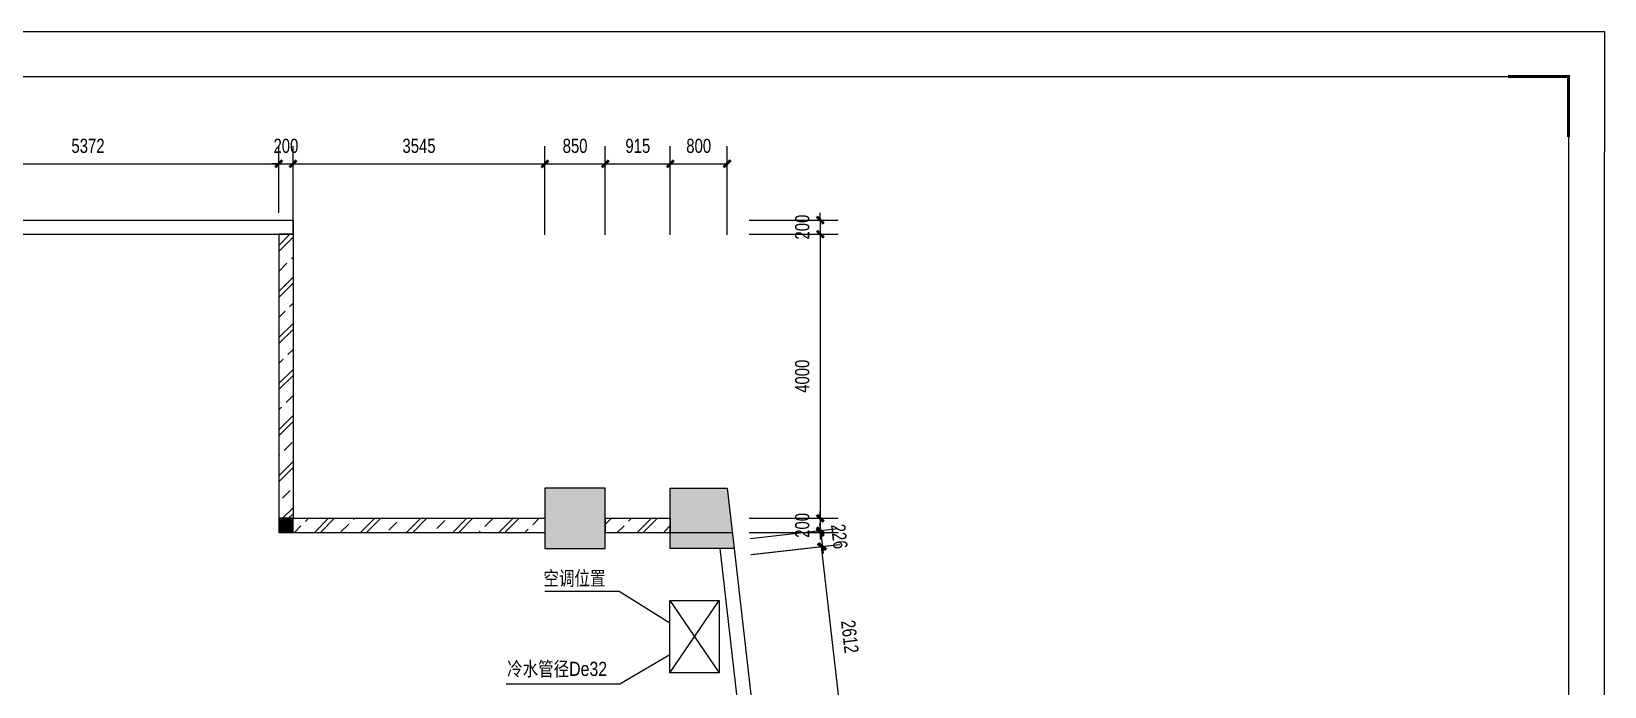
# Model space of a CAD drawing. Extents: x 150050 to 185690, y 37003 to 62205.
# Drawn here: x 163549 to 185690, y 52980 to 62205 of the extents above; entities that cross this region are included whole.
import ezdxf
from ezdxf.enums import TextEntityAlignment as Align

# ---------------------------------------------------------------- set-up
doc = ezdxf.new("R2010")
doc.units = 0
doc.header["$LTSCALE"] = 1000
doc.layers.get('Defpoints').update_dxf_attribs({"color": 212})
for name, color, linetype in [('0-土建-DOTE', 251, 'Continuous'), ('0-土建-墙体', 7, 'Continuous'), ('DIM TEXT', 7, 'Continuous'), ('J-COLUMN-砼柱', 7, 'Continuous'), ('J-WALL墙', 7, 'Continuous'), ('PUB_HATCH', 8, 'Continuous'), ('新增油烟管井2014-08-06', 2, 'Continuous')]:
    doc.layers.add(name, color=color, linetype=linetype)
doc.styles.get("Standard").update_dxf_attribs({"font": 'arial.ttf', "width": 0.75})
doc.dimstyles.get("Standard").update_dxf_attribs({"dimscale": 100, "dimtxt": 2, "dimasz": 1, "dimexe": 2.5, "dimexo": 3, "dimgap": 1.5, "dimtad": 1, "dimdec": 0, "dimzin": 0, "dimdsep": 46, "dimtxsty": 'Standard', "dimblk": 'ARCHTICK', "dimcen": 0.09, "dimclrd": 3, "dimclre": 3, "dimclrt": 7, "dimadec": 0, "dimazin": 0, "dimtfac": 1, "dimtdec": 0, "dimtix": 1, "dimtmove": 2, "dimatfit": 3, "dimfxl": 0, "dimtolj": 1, "dimtzin": 0, "dimarcsym": 0})
pattern_1 = [(45, (82.5, 0), (-324.562, 324.562), []), (45, (167.35, 0), (-324.562, 324.562), []), (45, (449.5, 0), (-324.562, 324.562), [157.5, -90])]

# ---------------------------------------------------------------- blocks, each defined once
blk = doc.blocks.new('_FZH')
blk.add_lwpolyline([(-0.5, -0.5), (0.5, -0.5), (0.5, 0.5), (-0.5, 0.5)], close=True)
at = {"layer": 'PUB_HATCH'}
blk.add_solid([(-0.5, -0.5), (0.5, -0.5), (-0.5, 0.5), (0.5, 0.5)], dxfattribs=at)
blk = doc.blocks.new('_ArchTick')
at = {"color": 0, "linetype": 'ByBlock', "const_width": 0.4}
blk.add_lwpolyline([(-0.5, -0.5), (0.5, 0.5)], dxfattribs=at)
blk = doc.blocks.new('*D60')
at = {"layer": 'Defpoints', "color": 0, "transparency": 16777216}
for p in [(167030, 60341), (161658, 59350), (167030, 59350)]:
    blk.add_point(p, dxfattribs=at)
at = {"layer": '新增油烟管井2014-08-06', "color": 3, "lineweight": -2, "transparency": 16777216}
for p, q in [((161658, 59650), (161658, 60591)), ((167030, 59650), (167030, 60591)), ((161658, 60341), (167030, 60341))]:
    blk.add_line(p, q, dxfattribs=at)
at = {"layer": '新增油烟管井2014-08-06', "color": 3, "lineweight": -2, "transparency": 16777216, "xscale": 100, "yscale": 100, "zscale": 100, "rotation": 180}
blk.add_blockref('_ArchTick', (161658, 60341), dxfattribs=at)
at = {"layer": '新增油烟管井2014-08-06', "color": 3, "lineweight": -2, "transparency": 16777216, "xscale": 100, "yscale": 100, "zscale": 100}
blk.add_blockref('_ArchTick', (167030, 60341), dxfattribs=at)
at = {"layer": '新增油烟管井2014-08-06', "color": 7, "transparency": 16777216, "insert": (164344, 60593), "char_height": 200, "attachment_point": 5}
blk.add_mtext('\\A1;5372', dxfattribs=at)
blk = doc.blocks.new('*D61')
at = {"layer": 'Defpoints', "color": 0, "transparency": 16777216}
for p in [(167230, 60341), (167030, 59350), (167230, 59350)]:
    blk.add_point(p, dxfattribs=at)
at = {"layer": '新增油烟管井2014-08-06', "color": 3, "lineweight": -2, "transparency": 16777216}
for p, q in [((167030, 59650), (167030, 60591)), ((167230, 59650), (167230, 60591)), ((167030, 60341), (166930, 60341)), ((167030, 60341), (167230, 60341)), ((167230, 60341), (167330, 60341))]:
    blk.add_line(p, q, dxfattribs=at)
at = {"layer": '新增油烟管井2014-08-06', "color": 3, "lineweight": -2, "transparency": 16777216, "xscale": 100, "yscale": 100, "zscale": 100}
blk.add_blockref('_ArchTick', (167030, 60341), dxfattribs=at)
at = {"layer": '新增油烟管井2014-08-06', "color": 3, "lineweight": -2, "transparency": 16777216, "xscale": 100, "yscale": 100, "zscale": 100, "rotation": 180}
blk.add_blockref('_ArchTick', (167230, 60341), dxfattribs=at)
at = {"layer": '新增油烟管井2014-08-06', "color": 7, "transparency": 16777216, "insert": (167130, 60593), "char_height": 200, "attachment_point": 5}
blk.add_mtext('\\A1;200', dxfattribs=at)
blk = doc.blocks.new('*D62')
at = {"layer": 'Defpoints', "color": 0, "transparency": 16777216}
for p in [(163958, 59550), (163958, 59350), (174651, 59350)]:
    blk.add_point(p, dxfattribs=at)
at = {"layer": '新增油烟管井2014-08-06', "color": 3, "lineweight": -2, "transparency": 16777216}
for p, q in [((174651, 59550), (174651, 59650)), ((173651, 59550), (174901, 59550)), ((173651, 59350), (174901, 59350)), ((174651, 59550), (174651, 59350)), ((174651, 59350), (174651, 59250))]:
    blk.add_line(p, q, dxfattribs=at)
at = {"layer": '新增油烟管井2014-08-06', "color": 3, "lineweight": -2, "transparency": 16777216, "xscale": 100, "yscale": 100, "zscale": 100}
for p, rotation in [((174651, 59550), 270), ((174651, 59350), 90)]:
    blk.add_blockref('_ArchTick', p, dxfattribs=dict(at, rotation=rotation))
at = {"layer": '新增油烟管井2014-08-06', "color": 7, "transparency": 16777216, "insert": (174398, 59450), "char_height": 200, "attachment_point": 5, "rotation": 90}
blk.add_mtext('\\A1;200', dxfattribs=at)
blk = doc.blocks.new('*D63')
at = {"layer": 'Defpoints', "color": 0, "transparency": 16777216}
for p in [(163958, 59350), (163958, 55350), (174651, 55350)]:
    blk.add_point(p, dxfattribs=at)
at = {"layer": '新增油烟管井2014-08-06', "color": 3, "lineweight": -2, "transparency": 16777216}
for p, q in [((173651, 59350), (174901, 59350)), ((174651, 59350), (174651, 55350)), ((173651, 55350), (174901, 55350))]:
    blk.add_line(p, q, dxfattribs=at)
at = {"layer": '新增油烟管井2014-08-06', "color": 3, "lineweight": -2, "transparency": 16777216, "xscale": 100, "yscale": 100, "zscale": 100}
for p, rotation in [((174651, 59350), 90), ((174651, 55350), 270)]:
    blk.add_blockref('_ArchTick', p, dxfattribs=dict(at, rotation=rotation))
at = {"layer": '新增油烟管井2014-08-06', "color": 7, "transparency": 16777216, "insert": (174398, 57350), "char_height": 200, "attachment_point": 5, "rotation": 90}
blk.add_mtext('\\A1;4000', dxfattribs=at)
blk = doc.blocks.new('*D64')
at = {"layer": 'Defpoints', "color": 0, "transparency": 16777216}
for p in [(163758, 55350), (163758, 55150), (174651, 55150)]:
    blk.add_point(p, dxfattribs=at)
at = {"layer": '新增油烟管井2014-08-06', "color": 3, "lineweight": -2, "transparency": 16777216}
for p, q in [((174651, 55350), (174651, 55450)), ((173651, 55350), (174901, 55350)), ((173651, 55150), (174901, 55150)), ((174651, 55350), (174651, 55150)), ((174651, 55150), (174651, 55050))]:
    blk.add_line(p, q, dxfattribs=at)
at = {"layer": '新增油烟管井2014-08-06', "color": 3, "lineweight": -2, "transparency": 16777216, "xscale": 100, "yscale": 100, "zscale": 100}
for p, rotation in [((174651, 55350), 270), ((174651, 55150), 90)]:
    blk.add_blockref('_ArchTick', p, dxfattribs=dict(at, rotation=rotation))
at = {"layer": '新增油烟管井2014-08-06', "color": 7, "transparency": 16777216, "insert": (174398, 55250), "char_height": 200, "attachment_point": 5, "rotation": 90}
blk.add_mtext('\\A1;200', dxfattribs=at)
blk = doc.blocks.new('*D65')
at = {"layer": 'Defpoints', "color": 0, "transparency": 16777216}
for p in [(174681, 54953), (172257, 54903), (172282, 54678)]:
    blk.add_point(p, dxfattribs=at)
at = {"layer": '新增油烟管井2014-08-06', "color": 3, "lineweight": -2, "transparency": 16777216}
for p, q in [((173662, 55064), (174904, 55206)), ((174655, 55178), (174644, 55277)), ((174655, 55178), (174681, 54953)), ((173687, 54839), (174929, 54981)), ((174681, 54953), (174692, 54853))]:
    blk.add_line(p, q, dxfattribs=at)
at = {"layer": '新增油烟管井2014-08-06', "color": 3, "lineweight": -2, "transparency": 16777216, "xscale": 100, "yscale": 100, "zscale": 100}
for p, rotation in [((174655, 55178), 276.5221822346805), ((174681, 54953), 96.52218223468056)]:
    blk.add_blockref('_ArchTick', p, dxfattribs=dict(at, rotation=rotation))
at = {"layer": '新增油烟管井2014-08-06', "color": 7, "transparency": 16777216, "insert": (174919, 55094), "char_height": 200, "attachment_point": 5, "rotation": 276.5222}
blk.add_mtext('\\A1;226', dxfattribs=at)
blk = doc.blocks.new('*D67')
at = {"layer": 'Defpoints', "color": 0, "transparency": 16777216}
for p in [(174668, 54951), (172282, 54678), (172579, 52083)]:
    blk.add_point(p, dxfattribs=at)
at = {"layer": '新增油烟管井2014-08-06', "color": 3, "lineweight": -2, "transparency": 16777216}
for p, q in [((173675, 54838), (174917, 54980)), ((174965, 52356), (174668, 54951)), ((173971, 52242), (175213, 52384))]:
    blk.add_line(p, q, dxfattribs=at)
at = {"layer": '新增油烟管井2014-08-06', "color": 3, "lineweight": -2, "transparency": 16777216, "xscale": 100, "yscale": 100, "zscale": 100}
for p, rotation in [((174668, 54951), 96.52218224098287), ((174965, 52356), 276.5221822409829)]:
    blk.add_blockref('_ArchTick', p, dxfattribs=dict(at, rotation=rotation))
at = {"layer": '新增油烟管井2014-08-06', "color": 7, "transparency": 16777216, "insert": (175067, 53682), "char_height": 200, "attachment_point": 5, "rotation": 276.5222}
blk.add_mtext('\\A1;2612', dxfattribs=at)
blk = doc.blocks.new('*D72')
at = {"layer": 'Defpoints', "color": 0, "transparency": 16777216}
for p in [(170775, 60341), (167230, 55350), (170775, 55350)]:
    blk.add_point(p, dxfattribs=at)
at = {"layer": '新增油烟管井2014-08-06', "color": 3, "lineweight": -2, "transparency": 16777216}
for p, q in [((167230, 59341), (167230, 60591)), ((170775, 59341), (170775, 60591)), ((167230, 60341), (170775, 60341))]:
    blk.add_line(p, q, dxfattribs=at)
at = {"layer": '新增油烟管井2014-08-06', "color": 3, "lineweight": -2, "transparency": 16777216, "xscale": 100, "yscale": 100, "zscale": 100, "rotation": 180}
blk.add_blockref('_ArchTick', (167230, 60341), dxfattribs=at)
at = {"layer": '新增油烟管井2014-08-06', "color": 3, "lineweight": -2, "transparency": 16777216, "xscale": 100, "yscale": 100, "zscale": 100}
blk.add_blockref('_ArchTick', (170775, 60341), dxfattribs=at)
at = {"layer": '新增油烟管井2014-08-06', "color": 7, "transparency": 16777216, "insert": (169003, 60593), "char_height": 200, "attachment_point": 5}
blk.add_mtext('\\A1;3545', dxfattribs=at)
blk = doc.blocks.new('*D73')
at = {"layer": 'Defpoints', "color": 0, "transparency": 16777216}
for p in [(171625, 60341), (170775, 55775), (171625, 55775)]:
    blk.add_point(p, dxfattribs=at)
at = {"layer": '新增油烟管井2014-08-06', "color": 3, "lineweight": -2, "transparency": 16777216}
for p, q in [((170775, 59341), (170775, 60591)), ((171625, 59341), (171625, 60591)), ((170775, 60341), (171625, 60341))]:
    blk.add_line(p, q, dxfattribs=at)
at = {"layer": '新增油烟管井2014-08-06', "color": 3, "lineweight": -2, "transparency": 16777216, "xscale": 100, "yscale": 100, "zscale": 100, "rotation": 180}
blk.add_blockref('_ArchTick', (170775, 60341), dxfattribs=at)
at = {"layer": '新增油烟管井2014-08-06', "color": 3, "lineweight": -2, "transparency": 16777216, "xscale": 100, "yscale": 100, "zscale": 100}
blk.add_blockref('_ArchTick', (171625, 60341), dxfattribs=at)
at = {"layer": '新增油烟管井2014-08-06', "color": 7, "transparency": 16777216, "insert": (171200, 60593), "char_height": 200, "attachment_point": 5}
blk.add_mtext('\\A1;850', dxfattribs=at)
blk = doc.blocks.new('*D74')
at = {"layer": 'Defpoints', "color": 0, "transparency": 16777216}
for p in [(172540, 60341), (171625, 55775), (172540, 55775)]:
    blk.add_point(p, dxfattribs=at)
at = {"layer": '新增油烟管井2014-08-06', "color": 3, "lineweight": -2, "transparency": 16777216}
for p, q in [((171625, 59341), (171625, 60591)), ((172540, 59341), (172540, 60591)), ((171625, 60341), (172540, 60341))]:
    blk.add_line(p, q, dxfattribs=at)
at = {"layer": '新增油烟管井2014-08-06', "color": 3, "lineweight": -2, "transparency": 16777216, "xscale": 100, "yscale": 100, "zscale": 100, "rotation": 180}
blk.add_blockref('_ArchTick', (171625, 60341), dxfattribs=at)
at = {"layer": '新增油烟管井2014-08-06', "color": 3, "lineweight": -2, "transparency": 16777216, "xscale": 100, "yscale": 100, "zscale": 100}
blk.add_blockref('_ArchTick', (172540, 60341), dxfattribs=at)
at = {"layer": '新增油烟管井2014-08-06', "color": 7, "transparency": 16777216, "insert": (172083, 60593), "char_height": 200, "attachment_point": 5}
blk.add_mtext('\\A1;915', dxfattribs=at)
blk = doc.blocks.new('*D75')
at = {"layer": 'Defpoints', "color": 0, "transparency": 16777216}
for p in [(173340, 60341), (172540, 55775), (173340, 55775)]:
    blk.add_point(p, dxfattribs=at)
at = {"layer": '新增油烟管井2014-08-06', "color": 3, "lineweight": -2, "transparency": 16777216}
for p, q in [((172540, 59341), (172540, 60591)), ((173340, 59341), (173340, 60591)), ((172540, 60341), (173340, 60341))]:
    blk.add_line(p, q, dxfattribs=at)
at = {"layer": '新增油烟管井2014-08-06', "color": 3, "lineweight": -2, "transparency": 16777216, "xscale": 100, "yscale": 100, "zscale": 100, "rotation": 180}
blk.add_blockref('_ArchTick', (172540, 60341), dxfattribs=at)
at = {"layer": '新增油烟管井2014-08-06', "color": 3, "lineweight": -2, "transparency": 16777216, "xscale": 100, "yscale": 100, "zscale": 100}
blk.add_blockref('_ArchTick', (173340, 60341), dxfattribs=at)
at = {"layer": '新增油烟管井2014-08-06', "color": 7, "transparency": 16777216, "insert": (172940, 60593), "char_height": 200, "attachment_point": 5}
blk.add_mtext('\\A1;800', dxfattribs=at)
blk = doc.blocks.new('*D88')
at = {"layer": 'Defpoints', "color": 0, "transparency": 16777216}
for p in [(163365, 54830), (164004, 53148), (161555, 52217)]:
    blk.add_point(p, dxfattribs=at)
at = {"layer": '新增油烟管井2014-08-06', "color": 3, "lineweight": -2, "transparency": 16777216}
for p, q in [((161850, 54255), (160682, 53811)), ((160915, 53900), (161555, 52217)), ((162489, 52572), (161321, 52128))]:
    blk.add_line(p, q, dxfattribs=at)
at = {"layer": '新增油烟管井2014-08-06', "color": 3, "lineweight": -2, "transparency": 16777216, "xscale": 100, "yscale": 100, "zscale": 100}
for p, rotation in [((160915, 53900), 110.8034165412015), ((161555, 52217), 290.8034165412016)]:
    blk.add_blockref('_ArchTick', p, dxfattribs=dict(at, rotation=rotation))
at = {"layer": '新增油烟管井2014-08-06', "color": 7, "transparency": 16777216, "insert": (161471, 53148), "char_height": 200, "attachment_point": 5, "rotation": 290.8034}
blk.add_mtext('\\A1;1800', dxfattribs=at)
blk = doc.blocks.new('A$C7da7ab5e')
for points in [[(-36288, 1728), (-36288, 25661), (-1728, 25661)], [(-1728, 25661), (0, 25661), (0, 23933)], [(-1728, 0), (0, 0), (0, 23933)]]:
    blk.add_lwpolyline(points)
at = {"const_width": 43.2}
blk.add_lwpolyline([(-518, 24149), (-518, 25013), (-1382, 25013)], dxfattribs=at)
blk.add_lwpolyline([(-35770, 25013), (-518, 25013), (-518, 648), (-35770, 648)], close=True)
for tag, p in [('/', (-26089, 2972)), ('2020-9-15', (-25250, 2204))]:
    blk.add_attdef(tag, text='', height=207).set_placement(p, align=Align.RIGHT)
for tag, p, height in [('3-78B', (-24405, 2569), 259), ('3F-78B铺位', (-35161, 1489), 500), ('平面图', (-25403, 1413), 207)]:
    blk.add_attdef(tag, p, '', height=height)

msp = doc.modelspace()

# ---------------------------------------------------------------- hatches: boundary and pattern name
for points in [[(170775, 54925), (171625, 54925), (171625, 55775), (170775, 55775)], [(173340.3, 55775), (172540.3, 55775), (172540.3, 54925), (173437.5, 54925)]]:
    msp.add_hatch(color=256).paths.add_polyline_path(points)
at = {"layer": 'PUB_HATCH'}
h = msp.add_hatch(dxfattribs=at)
h.set_pattern_fill('耐火砖', color=256, scale=150, style=0)
h.set_pattern_definition(pattern_1)
h.paths.add_polyline_path([(167030.3, 55350), (167230.3, 55350), (167230.3, 59350), (167030.3, 59350)])
h = msp.add_hatch(dxfattribs=at)
h.set_pattern_fill('耐火砖', color=256, scale=150, style=0)
h.set_pattern_definition(pattern_1)
h.paths.add_polyline_path([(167230.3, 55350), (167230.3, 55150), (170775, 55150), (170775, 55350)])
h = msp.add_hatch(dxfattribs=at)
h.set_pattern_fill('耐火砖', color=256, scale=150, style=0)
h.set_pattern_definition(pattern_1)
h.paths.add_polyline_path([(171625, 55150), (172540.3, 55150), (172540.3, 55350), (171625, 55350)])

# ---------------------------------------------------------------- linework, layer by layer
at = {"color": 3}
msp.add_line((171822.7, 54318.1), (170776.3, 54318.1), dxfattribs=at)
for points in [[(170775, 54925), (171625, 54925), (171625, 55775), (170775, 55775)], [(172540.3, 55775), (173340.3, 55775), (173437.5, 54925), (172540.3, 54925)]]:
    msp.add_lwpolyline(points, close=True)
at = {"layer": '0-土建-DOTE'}
msp.add_arc((178603.4, 59657.2), 17047.8, 181.0324, 241.85604, dxfattribs=at)
at = {"layer": '0-土建-墙体'}
for p, q in [((161458.4, 59350), (167230.3, 59350)), ((162550, 59550), (167230.3, 59550)), ((173236.2, 54925), (173535.5, 52306.8)), ((173437.5, 54925), (173734.2, 52329.4))]:
    msp.add_line(p, q, dxfattribs=at)
at = {"layer": 'J-WALL墙'}
for p, q in [((167030.3, 59350), (167030.3, 55350)), ((167230.3, 59350), (167030.3, 59350)), ((167230.3, 59550), (167230.3, 55350)), ((167230.3, 55350), (170775, 55350)), ((167230.3, 55150), (170775, 55150)), ((170775, 55350), (170775, 55150)), ((171625, 55350), (172540.3, 55350)), ((171625, 55350), (171625, 55150)), ((171625, 55150), (173411.8, 55150)), ((172540.3, 55350), (172540.3, 55150))]:
    msp.add_line(p, q, dxfattribs=at)
at = {"layer": '新增油烟管井2014-08-06', "color": 3}
for p, q in [((172532.5, 53871.7), (171822.7, 54318.1)), ((171829.9, 53020.9), (172532.5, 53430.6)), ((170228.4, 53020.9), (171829.9, 53020.9))]:
    msp.add_line(p, q, dxfattribs=at)
at = {"layer": '新增油烟管井2014-08-06', "color": 5}
for p, q in [((172532.5, 54192.3), (173228.8, 53174.4)), ((172532.5, 53174.4), (173228.8, 54192.3))]:
    msp.add_line(p, q, dxfattribs=at)
msp.add_lwpolyline([(172532.5, 54192.3), (173228.8, 54192.3), (173228.8, 53174.4), (172532.5, 53174.4)], close=True, dxfattribs=at)

# ---------------------------------------------------------------- block references
at = {"xscale": 0.9821428571428571, "yscale": 0.9821428571428571, "zscale": 0.9821428571428571}
msp.add_blockref('A$C7da7ab5e', (185689.6, 37002.6), dxfattribs=at)
at = {"layer": 'J-COLUMN-砼柱', "xscale": 200.0015332003823, "yscale": 200.001442564826, "zscale": 200.001442564826}
msp.add_blockref('_FZH', (167130.3, 55250), dxfattribs=at)

# ---------------------------------------------------------------- texts
at = {"layer": 'DIM TEXT', "width": 0.8}
for s, p in [('空调位置', (170754.7, 54404)), ('冷水管径De32', (170243.5, 53129.1))]:
    msp.add_text(s, height=200, dxfattribs=at).set_placement(p)

# ---------------------------------------------------------------- dimensions: what is measured, and where the dimension line sits
at = {"layer": '新增油烟管井2014-08-06', "color": 5}
for p1, p2, distance, picture, middle in [((161658.4, 59350), (167030.3, 59350), 990.7, '*D60', (164344.3, 60592.8)), ((167030.3, 59350), (167230.3, 59350), 990.7, '*D61', (167130.3, 60592.8)), ((167230.3, 55350), (170775, 55350), 4990.7, '*D72', (169002.6, 60592.8)), ((170775, 55775), (171625, 55775), 4565.7, '*D73', (171200, 60592.8)), ((171625, 55775), (172540.3, 55775), 4565.7, '*D74', (172082.7, 60592.8)), ((172540.3, 55775), (173340.3, 55775), 4565.7, '*D75', (172940.3, 60592.8)), ((163957.6, 59550), (163957.6, 59350), 10692.9, '*D62', (174398.4, 59450)), ((163957.6, 59350), (163957.6, 55350), 10692.9, '*D63', (174398.4, 57350)), ((163757.6, 55350), (163757.6, 55150), 10892.9, '*D64', (174398.4, 55250)), ((172256.6, 54903.4), (172282.3, 54678.4), 2414.3, '*D65', (174918.6, 55093.8)), ((172579.0275, 52082.8344), (172282.2819, 54678.4028), -2401.532, '*D67', (175067.1268, 53682.0406)), ((163364.5, 54830.2), (164003.8, 53147.5), -2620, '*D88', (161470.6, 53147.9))]:
    dim = msp.add_aligned_dim(p1=p1, p2=p2, distance=distance, dimstyle='Standard', override={"dimfxl": 10, "dimfxlon": 1, "dimarcsym": 1}, dxfattribs=at)
    dim.commit()
    dim.dimension.update_dxf_attribs({"geometry": picture, "text_midpoint": middle})

doc.saveas('drawing.dxf')
